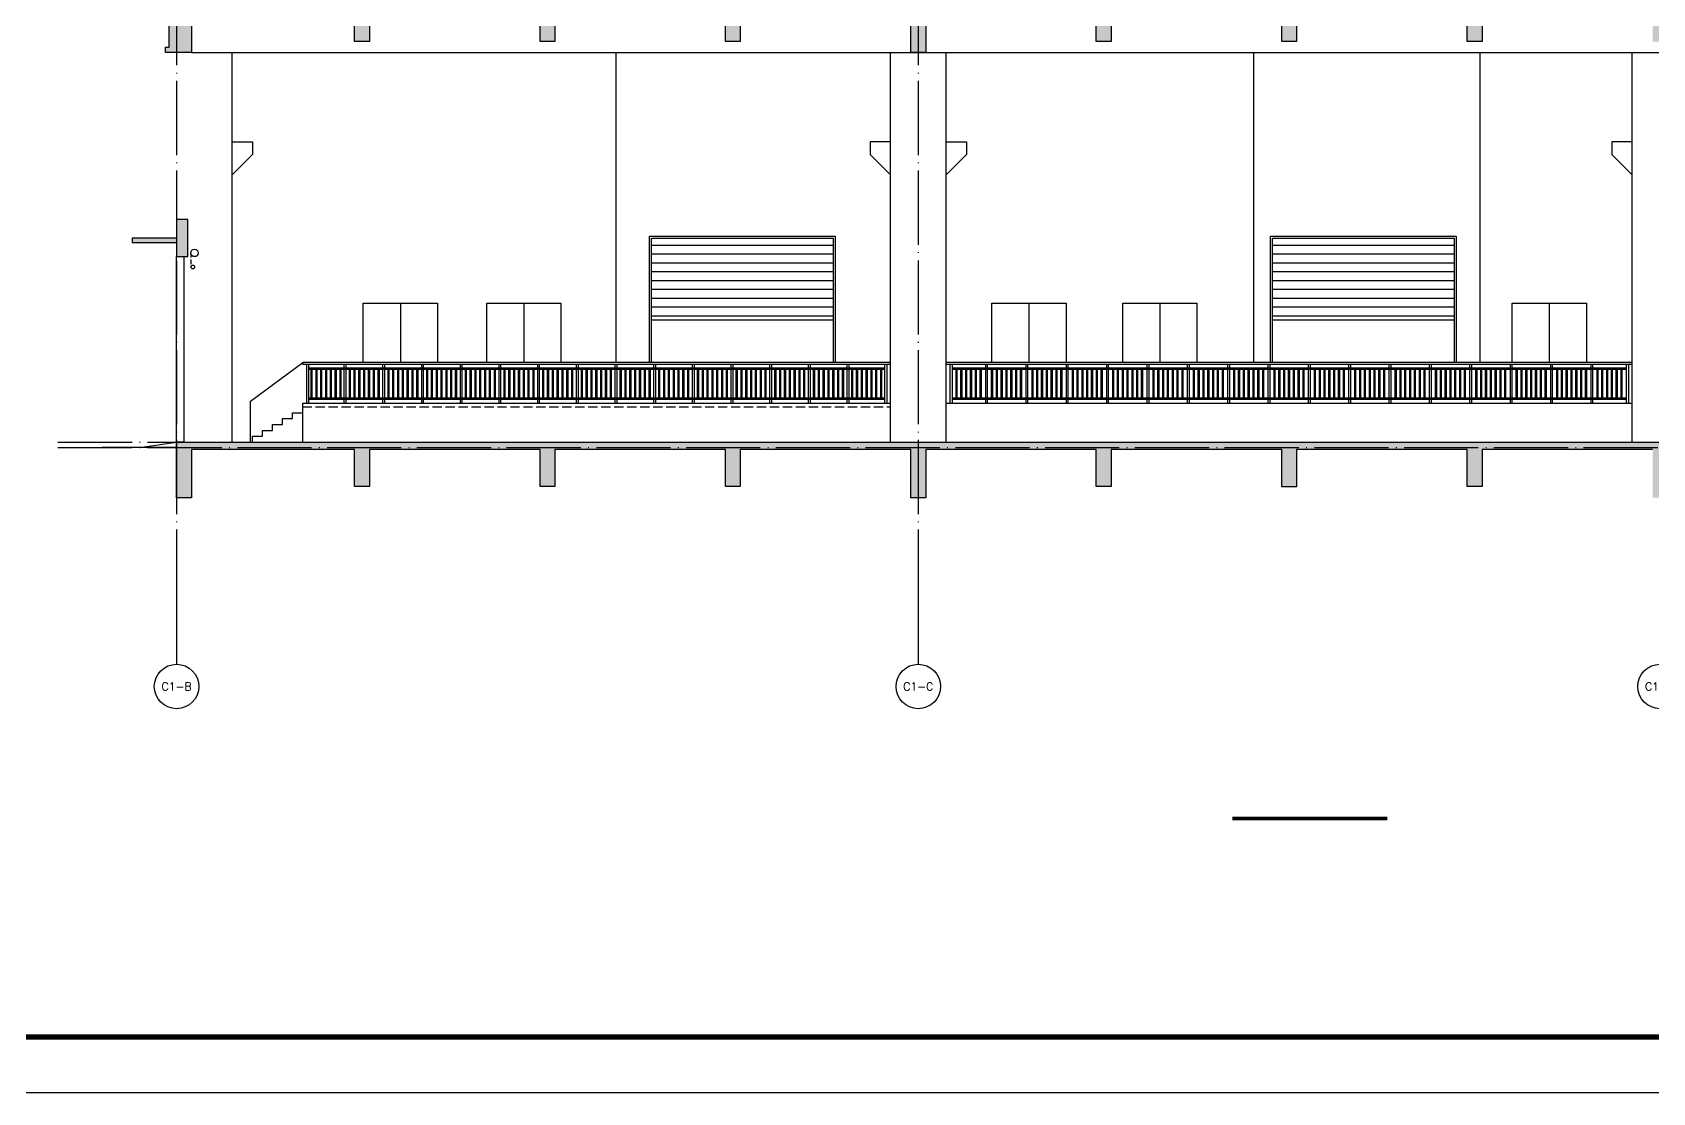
# Model space of a CAD drawing. Extents: x 6843040 to 15500510, y -6507076 to -4940511.
# Drawn here: x 8134016 to 8177703, y -5959321 to -5930734 of the extents above; entities that cross this region are included whole.
import ezdxf
from ezdxf.enums import TextEntityAlignment as Align

# ---------------------------------------------------------------- set-up
doc = ezdxf.new("R2010")
doc.units = 0
doc.header["$LTSCALE"] = 1000
doc.header["$MEASUREMENT"] = 0
for name, pattern in [('DASH', [0.35, 0.25, -0.1]), ('DASH_50', [0.175, 0.125, -0.05]), ('DOTE', [2.42, 2, -0.2, 0.02, -0.2])]:
    doc.linetypes.add(name, pattern=pattern)
for name, color, linetype in [('AXIS', 3, 'Continuous'), ('AXIS_TEXT', 7, 'Continuous'), ('COLUMN', 10, 'Continuous'), ('DIM_SYMB', 3, 'Continuous'), ('DOTE', 8, 'DOTE'), ('E_LINE_4', 5, 'Continuous'), ('PUB_HACTH', 8, 'Continuous'), ('PUB_TITLE', 4, 'Continuous'), ('RAIL', 163, 'Continuous'), ('WINDOW', 4, 'Continuous'), ('剪力墙线', 211, 'Continuous')]:
    doc.layers.add(name, color=color, linetype=linetype)
doc.styles.add('_TCH_AXIS', font='COMPLEX', dxfattribs={"bigfont": 'GBCBIG'})
doc.styles.add('COMPLEX', font='COMPLEX')

# ---------------------------------------------------------------- blocks, each defined once
blk = doc.blocks.new('_AXISO')
blk.add_circle((0, 0), 0.5)
at = {"layer": 'AXIS_TEXT', "style": 'COMPLEX', "width": 1.041667}
blk.add_attdef('A', text='', height=0.56, dxfattribs=at).set_placement((-0.25, -0.28), (0.25, -0.28), align=Align.FIT)

msp = doc.modelspace()

# ---------------------------------------------------------------- hatches: boundary and pattern name
at = {"layer": 'PUB_HACTH'}
h = msp.add_hatch(color=256, dxfattribs=at)
h.dxf.hatch_style = 1
h.paths.add_polyline_path([(8178103.6, -5929910.4), (8178103.6, -5930980.4), (8177703.6, -5930980.4), (8177703.6, -5929910.4), (8173103.6, -5929910.4), (8173103.6, -5930980.4), (8172703.6, -5930980.4), (8172703.6, -5929910.4), (8168103.6, -5929910.4), (8168103.6, -5930980.4), (8167703.6, -5930980.4), (8167703.6, -5929910.4), (8163103.6, -5929910.4), (8163103.6, -5930980.4), (8162703.6, -5930980.4), (8162703.6, -5929910.4), (8158103.6, -5929910.4), (8158103.6, -5931280.4), (8157703.6, -5931280.4), (8157703.6, -5929910.4), (8153103.6, -5929910.4), (8153103.6, -5930980.4), (8152703.6, -5930980.4), (8152703.6, -5929910.4), (8148103.6, -5929910.4), (8148103.6, -5930980.4), (8147703.6, -5930980.4), (8147703.6, -5929910.4), (8143103.6, -5929910.4), (8143103.6, -5930980.4), (8142703.6, -5930980.4), (8142703.6, -5929910.4), (8138303.6, -5929910.4), (8138303.6, -5931280.4), (8137603.6, -5931280.4), (8137603.6, -5931130.4), (8137703.6, -5931130.4), (8137703.6, -5929780.4), (8137603.6, -5929780.4), (8137603.6, -5929630.4), (8137903.6, -5929630.4), (8137903.6, -5929780.4), (8197903.6, -5929780.4), (8197903.6, -5929630.4), (8198203.6, -5929630.4), (8198203.6, -5929780.4), (8198103.6, -5929780.4), (8198103.6, -5931130.4), (8198203.6, -5931130.4), (8198203.6, -5931280.4), (8197503.6, -5931280.4), (8197503.6, -5929910.4), (8193103.6, -5929910.4), (8193103.6, -5930980.4), (8192703.6, -5930980.4), (8192703.6, -5929910.4), (8186103.6, -5929910.4), (8186103.6, -5930980.4), (8185803.6, -5930980.4), (8185803.6, -5929910.4), (8182953.6, -5929910.4), (8182953.6, -5930980.4), (8182553.6, -5930980.4), (8182553.6, -5929910.4)])
h.paths.add_polyline_path([(8178103.6, -5923910.4), (8178103.6, -5924980.4), (8177703.6, -5924980.4), (8177703.6, -5923910.4), (8173103.6, -5923910.4), (8173103.6, -5924980.4), (8172703.6, -5924980.4), (8172703.6, -5923910.4), (8168103.6, -5923910.4), (8168103.6, -5924980.4), (8167703.6, -5924980.4), (8167703.6, -5923910.4), (8163103.6, -5923910.4), (8163103.6, -5924980.4), (8162703.6, -5924980.4), (8162703.6, -5923910.4), (8158103.6, -5923910.4), (8158103.6, -5925280.4), (8157703.6, -5925280.4), (8157703.6, -5923910.4), (8153103.6, -5923910.4), (8153103.6, -5924980.4), (8152703.6, -5924980.4), (8152703.6, -5923910.4), (8148103.6, -5923910.4), (8148103.6, -5924980.4), (8147703.6, -5924980.4), (8147703.6, -5923910.4), (8143103.6, -5923910.4), (8143103.6, -5924980.4), (8142703.6, -5924980.4), (8142703.6, -5923910.4), (8138303.6, -5923910.4), (8138303.6, -5925280.4), (8137603.6, -5925280.4), (8137603.6, -5925130.4), (8137703.6, -5925130.4), (8137703.6, -5923780.4), (8137603.6, -5923780.4), (8137603.6, -5923630.4), (8137903.6, -5923630.4), (8137903.6, -5923780.4), (8197903.6, -5923780.4), (8197903.6, -5923630.4), (8198203.6, -5923630.4), (8198203.6, -5923780.4), (8198103.6, -5923780.4), (8198103.6, -5925130.4), (8198203.6, -5925130.4), (8198203.6, -5925280.4), (8197503.6, -5925280.4), (8197503.6, -5923910.4), (8193103.6, -5923910.4), (8193103.6, -5924980.4), (8192703.6, -5924980.4), (8192703.6, -5923910.4), (8186103.6, -5923910.4), (8186103.6, -5924980.4), (8185803.6, -5924980.4), (8185803.6, -5923910.4), (8182953.6, -5923910.4), (8182953.6, -5924980.4), (8182553.6, -5924980.4), (8182553.6, -5923910.4)])
h.paths.add_polyline_path([(8178103.6, -5917910.4), (8178103.6, -5918980.4), (8177703.6, -5918980.4), (8177703.6, -5917910.4), (8173103.6, -5917910.4), (8173103.6, -5918980.4), (8172703.6, -5918980.4), (8172703.6, -5917910.4), (8168103.6, -5917910.4), (8168103.6, -5918980.4), (8167703.6, -5918980.4), (8167703.6, -5917910.4), (8163103.6, -5917910.4), (8163103.6, -5918980.4), (8162703.6, -5918980.4), (8162703.6, -5917910.4), (8158103.6, -5917910.4), (8158103.6, -5919280.4), (8157703.6, -5919280.4), (8157703.6, -5917910.4), (8153103.6, -5917910.4), (8153103.6, -5918980.4), (8152703.6, -5918980.4), (8152703.6, -5917910.4), (8148103.6, -5917910.4), (8148103.6, -5918980.4), (8147703.6, -5918980.4), (8147703.6, -5917910.4), (8143103.6, -5917910.4), (8143103.6, -5918980.4), (8142703.6, -5918980.4), (8142703.6, -5917910.4), (8138303.6, -5917910.4), (8138303.6, -5919280.4), (8137603.6, -5919280.4), (8137603.6, -5919130.4), (8137703.6, -5919130.4), (8137703.6, -5917780.4), (8137603.6, -5917780.4), (8137603.6, -5917630.4), (8137903.6, -5917630.4), (8137903.6, -5917780.4), (8197903.6, -5917780.4), (8197903.6, -5917630.4), (8198203.6, -5917630.4), (8198203.6, -5917780.4), (8198103.6, -5917780.4), (8198103.6, -5919130.4), (8198203.6, -5919130.4), (8198203.6, -5919280.4), (8197503.6, -5919280.4), (8197503.6, -5917910.4), (8193103.6, -5917910.4), (8193103.6, -5918980.4), (8192703.6, -5918980.4), (8192703.6, -5917910.4), (8186103.6, -5917910.4), (8186103.6, -5918980.4), (8185803.6, -5918980.4), (8185803.6, -5917910.4), (8182953.6, -5917910.4), (8182953.6, -5918980.4), (8182553.6, -5918980.4), (8182553.6, -5917910.4)])
h.paths.add_polyline_path([(8178103.6, -5911910.4), (8178103.6, -5912980.4), (8177703.6, -5912980.4), (8177703.6, -5911910.4), (8173103.6, -5911910.4), (8173103.6, -5912980.4), (8172703.6, -5912980.4), (8172703.6, -5911910.4), (8168103.6, -5911910.4), (8168103.6, -5912980.4), (8167703.6, -5912980.4), (8167703.6, -5911910.4), (8163103.6, -5911910.4), (8163103.6, -5912980.4), (8162703.6, -5912980.4), (8162703.6, -5911910.4), (8158103.6, -5911910.4), (8158103.6, -5913280.4), (8157703.6, -5913280.4), (8157703.6, -5911910.4), (8153103.6, -5911910.4), (8153103.6, -5912980.4), (8152703.6, -5912980.4), (8152703.6, -5911910.4), (8148103.6, -5911910.4), (8148103.6, -5912980.4), (8147703.6, -5912980.4), (8147703.6, -5911910.4), (8143103.6, -5911910.4), (8143103.6, -5912980.4), (8142703.6, -5912980.4), (8142703.6, -5911910.4), (8138303.6, -5911910.4), (8138303.6, -5913280.4), (8137603.6, -5913280.4), (8137603.6, -5913130.4), (8137703.6, -5913130.4), (8137703.6, -5911780.4), (8137603.6, -5911780.4), (8137603.6, -5911630.4), (8137903.6, -5911630.4), (8137903.6, -5911780.4), (8197903.6, -5911780.4), (8197903.6, -5911630.4), (8198203.6, -5911630.4), (8198203.6, -5911780.4), (8198103.6, -5911780.4), (8198103.6, -5913130.4), (8198203.6, -5913130.4), (8198203.6, -5913280.4), (8197503.6, -5913280.4), (8197503.6, -5911910.4), (8193103.6, -5911910.4), (8193103.6, -5912980.4), (8192703.6, -5912980.4), (8192703.6, -5911910.4), (8186103.6, -5911910.4), (8186103.6, -5912980.4), (8185803.6, -5912980.4), (8185803.6, -5911910.4), (8182953.6, -5911910.4), (8182953.6, -5912980.4), (8182553.6, -5912980.4), (8182553.6, -5911910.4)])
h.paths.add_polyline_path([(8178103.6, -5905910.4), (8178103.6, -5906980.4), (8177703.6, -5906980.4), (8177703.6, -5905910.4), (8173103.6, -5905910.4), (8173103.6, -5906980.4), (8172703.6, -5906980.4), (8172703.6, -5905910.4), (8168103.6, -5905910.4), (8168103.6, -5906980.4), (8167703.6, -5906980.4), (8167703.6, -5905910.4), (8163103.6, -5905910.4), (8163103.6, -5906980.4), (8162703.6, -5906980.4), (8162703.6, -5905910.4), (8158103.6, -5905910.4), (8158103.6, -5907280.4), (8157703.6, -5907280.4), (8157703.6, -5905910.4), (8153103.6, -5905910.4), (8153103.6, -5906980.4), (8152703.6, -5906980.4), (8152703.6, -5905910.4), (8148103.6, -5905910.4), (8148103.6, -5906980.4), (8147703.6, -5906980.4), (8147703.6, -5905910.4), (8143103.6, -5905910.4), (8143103.6, -5906980.4), (8142703.6, -5906980.4), (8142703.6, -5905910.4), (8138303.6, -5905910.4), (8138303.6, -5907280.4), (8137603.6, -5907280.4), (8137603.6, -5907130.4), (8137703.6, -5907130.4), (8137703.6, -5905780.4), (8137603.6, -5905780.4), (8137603.6, -5905630.4), (8137903.6, -5905630.4), (8137903.6, -5905780.4), (8197903.6, -5905780.4), (8197903.6, -5905580.4), (8198203.6, -5905580.4), (8198203.6, -5905780.4), (8198103.6, -5905780.4), (8198103.6, -5907130.4), (8198203.6, -5907130.4), (8198203.6, -5907280.4), (8197503.6, -5907280.4), (8197503.6, -5905910.4), (8193103.6, -5905910.4), (8193103.6, -5906980.4), (8192703.6, -5906980.4), (8192703.6, -5905910.4), (8186103.6, -5905910.4), (8186103.6, -5906980.4), (8185803.6, -5906980.4), (8185803.6, -5905910.4), (8182953.6, -5905910.4), (8182953.6, -5906980.4), (8182553.6, -5906980.4), (8182553.6, -5905910.4)])
h = msp.add_hatch(color=256, dxfattribs=at)
h.dxf.hatch_style = 1
h.paths.add_polyline_path([(8137903.6, -5936400.4), (8137903.6, -5936780.4), (8138203.6, -5936780.4), (8138203.6, -5935780.4), (8137903.6, -5935780.4), (8137903.6, -5936280.4), (8136703.6, -5936280.4), (8136703.6, -5936400.4)])
h = msp.add_hatch(dxfattribs=at)
h.set_pattern_fill('ANSI31', color=256, scale=150, angle=135)
h.set_pattern_definition([(180, (3773207.2, -811304.84), (-1e-14, -238.125), [])])
h.paths.add_polyline_path([(8155607.6, -5938480.4), (8155607.6, -5936280.4), (8150707.6, -5936280.4), (8150707.6, -5938480.4)])
h = msp.add_hatch(dxfattribs=at)
h.set_pattern_fill('ANSI31', color=256, scale=150, angle=135)
h.set_pattern_definition([(180, (3789953.38, -811304.84), (-1e-14, -238.125), [])])
edge = h.paths.add_edge_path()
edge.add_line((8172353.7, -5936280.4), (8172353.7, -5938480.4))
edge.add_line((8172353.7, -5936280.4), (8167453.7, -5936280.4))
edge.add_line((8167453.7, -5936280.4), (8167453.7, -5938480.4))
edge.add_line((8167453.7, -5938480.4), (8172353.7, -5938480.4))
h = msp.add_hatch(color=256, dxfattribs=at)
h.dxf.hatch_style = 1
h.paths.add_polyline_path([(8137903.6, -5943280.4), (8137903.6, -5941780.4), (8197903.6, -5941780.4), (8197903.6, -5943280.4), (8197503.6, -5943280.4), (8197503.6, -5941980.4), (8193103.6, -5941980.4), (8193103.6, -5942980.4), (8192703.6, -5942980.4), (8192703.6, -5941980.4), (8188103.6, -5941980.4), (8188103.6, -5942980.4), (8187703.6, -5942980.4), (8187703.6, -5941980.4), (8183103.6, -5941980.4), (8183103.6, -5942980.4), (8182703.6, -5942980.4), (8182703.6, -5941980.4), (8178103.6, -5941980.4), (8178103.6, -5943280.4), (8177703.6, -5943280.4), (8177703.6, -5941980.4), (8173103.6, -5941980.4), (8173103.6, -5942980.4), (8172703.6, -5942980.4), (8172703.6, -5941980.4), (8168103.6, -5941980.4), (8168103.6, -5942985.8), (8167703.6, -5942985.8), (8167703.6, -5941980.4), (8163103.6, -5941980.4), (8163103.6, -5942980.4), (8162703.6, -5942980.4), (8162703.6, -5941980.4), (8158103.6, -5941980.4), (8158103.6, -5943280.4), (8157703.6, -5943280.4), (8157703.6, -5941980.4), (8153103.6, -5941980.4), (8153103.6, -5942980.4), (8152703.6, -5942980.4), (8152703.6, -5941980.4), (8148103.6, -5941980.4), (8148103.6, -5942980.4), (8147703.6, -5942980.4), (8147703.6, -5941980.4), (8143103.6, -5941980.4), (8143103.6, -5942980.4), (8142703.6, -5942980.4), (8142703.6, -5941980.4), (8138303.6, -5941980.4), (8138303.6, -5943280.4)])

# ---------------------------------------------------------------- linework, layer by layer
at = {"layer": 'AXIS'}
for p, q in [((8137903.6, -5944171), (8137903.6, -5947770.4)), ((8157903.6, -5944171), (8157903.6, -5947770.4))]:
    msp.add_line(p, q, dxfattribs=at)
at = {"layer": 'COLUMN'}
for points in [[(8138303.6, -5929910.4), (8138303.6, -5931280.4), (8137603.6, -5931280.4), (8137603.6, -5931130.4), (8137703.6, -5931130.4), (8137703.6, -5929780.4)], [(8143103.6, -5929910.4), (8143103.6, -5930980.4), (8142703.6, -5930980.4), (8142703.6, -5929910.4)], [(8148103.6, -5929910.4), (8148103.6, -5930980.4), (8147703.6, -5930980.4), (8147703.6, -5929910.4)], [(8153103.6, -5929910.4), (8153103.6, -5930980.4), (8152703.6, -5930980.4), (8152703.6, -5929910.4)], [(8158103.6, -5929910.4), (8158103.6, -5931280.4), (8157703.6, -5931280.4), (8157703.6, -5929910.4)], [(8163103.6, -5929910.4), (8163103.6, -5930980.4), (8162703.6, -5930980.4), (8162703.6, -5929910.4)], [(8168103.6, -5929910.4), (8168103.6, -5930980.4), (8167703.6, -5930980.4), (8167703.6, -5929910.4)], [(8173103.6, -5929910.4), (8173103.6, -5930980.4), (8172703.6, -5930980.4), (8172703.6, -5929910.4)], [(8137903.6, -5936400.4), (8137903.6, -5936780.4), (8138203.6, -5936780.4), (8138203.6, -5935780.4), (8137903.6, -5935780.4), (8137903.6, -5936280.4), (8136703.6, -5936280.4), (8136703.6, -5936400.4), (8137903.6, -5936400.4)], [(8177703.6, -5941980.4), (8173103.6, -5941980.4), (8173103.6, -5942980.4), (8172703.6, -5942980.4), (8172703.6, -5941980.4), (8168103.6, -5941980.4), (8168103.6, -5942985.8), (8167703.6, -5942985.8), (8167703.6, -5941980.4), (8163103.6, -5941980.4), (8163103.6, -5942980.4), (8162703.6, -5942980.4), (8162703.6, -5941980.4), (8158103.6, -5941980.4), (8158103.6, -5943280.4), (8157703.6, -5943280.4), (8157703.6, -5941980.4), (8153103.6, -5941980.4), (8153103.6, -5942980.4), (8152703.6, -5942980.4), (8152703.6, -5941980.4), (8148103.6, -5941980.4), (8148103.6, -5942980.4), (8147703.6, -5942980.4), (8147703.6, -5941980.4), (8143103.6, -5941980.4), (8143103.6, -5942980.4), (8142703.6, -5942980.4), (8142703.6, -5941980.4), (8138303.6, -5941980.4), (8138303.6, -5943280.4), (8137903.6, -5943280.4), (8137903.6, -5941780.4), (8197903.6, -5941780.4)], [(8137903.6, -5941930.4), (8135900, -5941930.4)]]:
    msp.add_lwpolyline(points, dxfattribs=at)
at = {"layer": 'DIM_SYMB', "const_width": 105}
msp.add_lwpolyline([(8166372.5, -5951931.3), (8170548.6, -5951931.3)], dxfattribs=at)
at = {"layer": 'DOTE'}
for p, q in [((8137903.6, -5888480.4), (8137903.6, -5946611.8)), ((8157903.6, -5888480.4), (8157903.6, -5945171)), ((8134703.6, -5941780.4), (8205124.8, -5941780.4)), ((8134703.6, -5941930.4), (8205124.8, -5941930.4))]:
    msp.add_line(p, q, dxfattribs=at)
at = {"layer": 'E_LINE_4'}
for points in [[(8138303.6, -5931280.4), (8197503.6, -5931280.4)], [(8139403.6, -5941780.4), (8139403.6, -5931280.4)], [(8149753.6, -5939630.4), (8149753.6, -5931280.4)], [(8157153.2, -5941780.4), (8157153.2, -5931280.4)], [(8158653.2, -5941780.4), (8158653.2, -5931280.4)], [(8166953.2, -5939630.4), (8166953.2, -5931280.4)], [(8173053.6, -5939630.4), (8173053.6, -5931280.4)], [(8177153.2, -5941780.4), (8177153.2, -5931280.4)], [(8139403.6, -5933680.4), (8139953.6, -5933680.4), (8139953.6, -5934030.4), (8139403.6, -5934577.6)], [(8157154, -5933680.4), (8156604, -5933680.4), (8156604, -5934030.4), (8157154, -5934577.6)], [(8158653.2, -5933680.4), (8159203.2, -5933680.4), (8159203.2, -5934030.4), (8158653.2, -5934577.6)], [(8177154, -5933680.4), (8176604, -5933680.4), (8176604, -5934030.4), (8177154, -5934577.6)], [(8141303.6, -5941780.4), (8141303.6, -5940730.4), (8157153.2, -5940730.4)], [(8158653.2, -5940730.4), (8177153.2, -5940730.4)]]:
    msp.add_lwpolyline(points, dxfattribs=at)
at = {"layer": 'PUB_HACTH'}
for points in [[(8139953.6, -5941780.4), (8139953.6, -5941622.1), (8140223.6, -5941622.1), (8140223.6, -5941463.8), (8140493.6, -5941463.8), (8140493.6, -5941305.4), (8140763.6, -5941305.4), (8140763.6, -5941147.1), (8141033.6, -5941147.1), (8141033.6, -5940988.8), (8141303.6, -5940988.8), (8141303.6, -5940830.4)], [(8137903.6, -5941930.4), (8136903.6, -5941930.4), (8137903.6, -5941780.4)]]:
    msp.add_lwpolyline(points, dxfattribs=at)
at = {"layer": 'PUB_HACTH', "linetype": 'DASH'}
msp.add_lwpolyline([(8141303.6, -5940830.4), (8157153.2, -5940830.4)], dxfattribs=at)
at = {"layer": 'PUB_TITLE'}
msp.add_lwpolyline([(8108942.5, -5959320.5), (8235092.5, -5959320.5), (8235092.5, -5870220.5), (8108942.5, -5870220.5)], close=True, dxfattribs=at)
at = {"layer": 'PUB_TITLE', "const_width": 150}
msp.add_lwpolyline([(8112692.5, -5957820.5), (8233592.5, -5957820.5), (8233592.5, -5871720.5), (8112692.5, -5871720.5)], close=True, dxfattribs=at)
at = {"layer": 'RAIL'}
for p, q in [((8157153.2, -5939630.4), (8141303.6, -5939630.4)), ((8157153.2, -5939690.4), (8141303.6, -5939690.4)), ((8177153.2, -5939630.4), (8158653.2, -5939630.4)), ((8177153.2, -5939690.4), (8158653.2, -5939690.4)), ((8156993.2, -5939790.4), (8141463.6, -5939790.4)), ((8156993.2, -5939820.4), (8141463.6, -5939820.4)), ((8176993.2, -5939790.4), (8158813.2, -5939790.4)), ((8176993.2, -5939820.4), (8158813.2, -5939820.4)), ((8156993.2, -5940600.4), (8141463.6, -5940600.4)), ((8176993.2, -5940600.4), (8158813.2, -5940600.4)), ((8156993.2, -5940630.4), (8141463.6, -5940630.4)), ((8176993.2, -5940630.4), (8158813.2, -5940630.4))]:
    msp.add_line(p, q, dxfattribs=at)
for points in [[(8139893.6, -5940680.4), (8141303.6, -5939630.4)], [(8141303.6, -5939630.4), (8141303.6, -5939690.4)], [(8141403.6, -5939690.4), (8141403.6, -5940730.4)], [(8141463.6, -5939690.4), (8141463.6, -5940730.4)], [(8156993.2, -5939690.4), (8156993.2, -5940730.4)], [(8157053.2, -5939690.4), (8157053.2, -5940730.4)], [(8158753.2, -5939690.4), (8158753.2, -5940730.4)], [(8158813.2, -5939690.4), (8158813.2, -5940730.4)], [(8176993.2, -5939690.4), (8176993.2, -5940730.4)], [(8177053.2, -5939690.4), (8177053.2, -5940730.4)], [(8141533.6, -5940600.4), (8141533.6, -5939820.4)], [(8141563.6, -5940600.4), (8141563.6, -5939820.4)], [(8141663.6, -5940600.4), (8141663.6, -5939820.4)], [(8141693.6, -5940600.4), (8141693.6, -5939820.4)], [(8141793.6, -5940600.4), (8141793.6, -5939820.4)], [(8141823.6, -5940600.4), (8141823.6, -5939820.4)], [(8141923.6, -5940600.4), (8141923.6, -5939820.4)], [(8141953.6, -5940600.4), (8141953.6, -5939820.4)], [(8142053.6, -5940600.4), (8142053.6, -5939820.4)], [(8142083.6, -5940600.4), (8142083.6, -5939820.4)], [(8142183.6, -5940600.4), (8142183.6, -5939820.4)], [(8142213.6, -5940600.4), (8142213.6, -5939820.4)], [(8142313.6, -5940600.4), (8142313.6, -5939820.4)], [(8142343.6, -5940600.4), (8142343.6, -5939820.4)], [(8142561.9, -5940600.4), (8142561.9, -5939820.4)], [(8142591.9, -5940600.4), (8142591.9, -5939820.4)], [(8142691.9, -5940600.4), (8142691.9, -5939820.4)], [(8142721.9, -5940600.4), (8142721.9, -5939820.4)], [(8142821.9, -5940600.4), (8142821.9, -5939820.4)], [(8142851.9, -5940600.4), (8142851.9, -5939820.4)], [(8142951.9, -5940600.4), (8142951.9, -5939820.4)], [(8142981.9, -5940600.4), (8142981.9, -5939820.4)], [(8143081.9, -5940600.4), (8143081.9, -5939820.4)], [(8143111.9, -5940600.4), (8143111.9, -5939820.4)], [(8143211.9, -5940600.4), (8143211.9, -5939820.4)], [(8143241.9, -5940600.4), (8143241.9, -5939820.4)], [(8143341.9, -5940600.4), (8143341.9, -5939820.4)], [(8143371.9, -5940600.4), (8143371.9, -5939820.4)], [(8143605.2, -5940600.4), (8143605.2, -5939820.4)], [(8143635.2, -5940600.4), (8143635.2, -5939820.4)], [(8143735.2, -5940600.4), (8143735.2, -5939820.4)], [(8143765.2, -5940600.4), (8143765.2, -5939820.4)], [(8143865.2, -5940600.4), (8143865.2, -5939820.4)], [(8143895.2, -5940600.4), (8143895.2, -5939820.4)], [(8143995.2, -5940600.4), (8143995.2, -5939820.4)], [(8144025.2, -5940600.4), (8144025.2, -5939820.4)], [(8144125.2, -5940600.4), (8144125.2, -5939820.4)], [(8144155.2, -5940600.4), (8144155.2, -5939820.4)], [(8144255.2, -5940600.4), (8144255.2, -5939820.4)], [(8144285.2, -5940600.4), (8144285.2, -5939820.4)], [(8144385.2, -5940600.4), (8144385.2, -5939820.4)], [(8144415.2, -5940600.4), (8144415.2, -5939820.4)], [(8144648.5, -5940600.4), (8144648.5, -5939820.4)], [(8144678.5, -5940600.4), (8144678.5, -5939820.4)], [(8144778.5, -5940600.4), (8144778.5, -5939820.4)], [(8144808.5, -5940600.4), (8144808.5, -5939820.4)], [(8144908.5, -5940600.4), (8144908.5, -5939820.4)], [(8144938.5, -5940600.4), (8144938.5, -5939820.4)], [(8145038.5, -5940600.4), (8145038.5, -5939820.4)], [(8145068.5, -5940600.4), (8145068.5, -5939820.4)], [(8145168.5, -5940600.4), (8145168.5, -5939820.4)], [(8145198.5, -5940600.4), (8145198.5, -5939820.4)], [(8145298.5, -5940600.4), (8145298.5, -5939820.4)], [(8145328.5, -5940600.4), (8145328.5, -5939820.4)], [(8145428.5, -5940600.4), (8145428.5, -5939820.4)], [(8145458.5, -5940600.4), (8145458.5, -5939820.4)], [(8145691.8, -5940600.4), (8145691.8, -5939820.4)], [(8145721.8, -5940600.4), (8145721.8, -5939820.4)], [(8145821.8, -5940600.4), (8145821.8, -5939820.4)], [(8145851.8, -5940600.4), (8145851.8, -5939820.4)], [(8145951.8, -5940600.4), (8145951.8, -5939820.4)], [(8145981.8, -5940600.4), (8145981.8, -5939820.4)], [(8146081.8, -5940600.4), (8146081.8, -5939820.4)], [(8146111.8, -5940600.4), (8146111.8, -5939820.4)], [(8146211.8, -5940600.4), (8146211.8, -5939820.4)], [(8146241.8, -5940600.4), (8146241.8, -5939820.4)], [(8146341.8, -5940600.4), (8146341.8, -5939820.4)], [(8146371.8, -5940600.4), (8146371.8, -5939820.4)], [(8146471.8, -5940600.4), (8146471.8, -5939820.4)], [(8146501.8, -5940600.4), (8146501.8, -5939820.4)], [(8146735.1, -5940600.4), (8146735.1, -5939820.4)], [(8146765.1, -5940600.4), (8146765.1, -5939820.4)], [(8146865.1, -5940600.4), (8146865.1, -5939820.4)], [(8146895.1, -5940600.4), (8146895.1, -5939820.4)], [(8146995.1, -5940600.4), (8146995.1, -5939820.4)], [(8147025.1, -5940600.4), (8147025.1, -5939820.4)], [(8147125.1, -5940600.4), (8147125.1, -5939820.4)], [(8147155.1, -5940600.4), (8147155.1, -5939820.4)], [(8147255.1, -5940600.4), (8147255.1, -5939820.4)], [(8147285.1, -5940600.4), (8147285.1, -5939820.4)], [(8147385.1, -5940600.4), (8147385.1, -5939820.4)], [(8147415.1, -5940600.4), (8147415.1, -5939820.4)], [(8147515.1, -5940600.4), (8147515.1, -5939820.4)], [(8147545.1, -5940600.4), (8147545.1, -5939820.4)], [(8147778.4, -5940600.4), (8147778.4, -5939820.4)], [(8147808.4, -5940600.4), (8147808.4, -5939820.4)], [(8147908.4, -5940600.4), (8147908.4, -5939820.4)], [(8147938.4, -5940600.4), (8147938.4, -5939820.4)], [(8148038.4, -5940600.4), (8148038.4, -5939820.4)], [(8148068.4, -5940600.4), (8148068.4, -5939820.4)], [(8148168.4, -5940600.4), (8148168.4, -5939820.4)], [(8148198.4, -5940600.4), (8148198.4, -5939820.4)], [(8148298.4, -5940600.4), (8148298.4, -5939820.4)], [(8148328.4, -5940600.4), (8148328.4, -5939820.4)], [(8148428.4, -5940600.4), (8148428.4, -5939820.4)], [(8148458.4, -5940600.4), (8148458.4, -5939820.4)], [(8148558.4, -5940600.4), (8148558.4, -5939820.4)], [(8148588.4, -5940600.4), (8148588.4, -5939820.4)], [(8148821.7, -5940600.4), (8148821.7, -5939820.4)], [(8148851.7, -5940600.4), (8148851.7, -5939820.4)], [(8148951.7, -5940600.4), (8148951.7, -5939820.4)], [(8148981.7, -5940600.4), (8148981.7, -5939820.4)], [(8149081.7, -5940600.4), (8149081.7, -5939820.4)], [(8149111.7, -5940600.4), (8149111.7, -5939820.4)], [(8149211.7, -5940600.4), (8149211.7, -5939820.4)], [(8149241.7, -5940600.4), (8149241.7, -5939820.4)], [(8149341.7, -5940600.4), (8149341.7, -5939820.4)], [(8149371.7, -5940600.4), (8149371.7, -5939820.4)], [(8149471.7, -5940600.4), (8149471.7, -5939820.4)], [(8149501.7, -5940600.4), (8149501.7, -5939820.4)], [(8149601.7, -5940600.4), (8149601.7, -5939820.4)], [(8149631.7, -5940600.4), (8149631.7, -5939820.4)], [(8149868.6, -5940600.4), (8149868.6, -5939820.4)], [(8149898.6, -5940600.4), (8149898.6, -5939820.4)], [(8149998.6, -5940600.4), (8149998.6, -5939820.4)], [(8150028.6, -5940600.4), (8150028.6, -5939820.4)], [(8150128.6, -5940600.4), (8150128.6, -5939820.4)], [(8150158.6, -5940600.4), (8150158.6, -5939820.4)], [(8150258.6, -5940600.4), (8150258.6, -5939820.4)], [(8150288.6, -5940600.4), (8150288.6, -5939820.4)], [(8150388.6, -5940600.4), (8150388.6, -5939820.4)], [(8150418.6, -5940600.4), (8150418.6, -5939820.4)], [(8150518.6, -5940600.4), (8150518.6, -5939820.4)], [(8150548.6, -5940600.4), (8150548.6, -5939820.4)], [(8150648.6, -5940600.4), (8150648.6, -5939820.4)], [(8150678.6, -5940600.4), (8150678.6, -5939820.4)], [(8150908.3, -5940600.4), (8150908.3, -5939820.4)], [(8150938.3, -5940600.4), (8150938.3, -5939820.4)], [(8151038.3, -5940600.4), (8151038.3, -5939820.4)], [(8151068.3, -5940600.4), (8151068.3, -5939820.4)], [(8151168.3, -5940600.4), (8151168.3, -5939820.4)], [(8151198.3, -5940600.4), (8151198.3, -5939820.4)], [(8151298.3, -5940600.4), (8151298.3, -5939820.4)], [(8151328.3, -5940600.4), (8151328.3, -5939820.4)], [(8151428.3, -5940600.4), (8151428.3, -5939820.4)], [(8151458.3, -5940600.4), (8151458.3, -5939820.4)], [(8151558.3, -5940600.4), (8151558.3, -5939820.4)], [(8151588.3, -5940600.4), (8151588.3, -5939820.4)], [(8151688.3, -5940600.4), (8151688.3, -5939820.4)], [(8151718.3, -5940600.4), (8151718.3, -5939820.4)], [(8151951.6, -5940600.4), (8151951.6, -5939820.4)], [(8151981.6, -5940600.4), (8151981.6, -5939820.4)], [(8152081.6, -5940600.4), (8152081.6, -5939820.4)], [(8152111.6, -5940600.4), (8152111.6, -5939820.4)], [(8152211.6, -5940600.4), (8152211.6, -5939820.4)], [(8152241.6, -5940600.4), (8152241.6, -5939820.4)], [(8152341.6, -5940600.4), (8152341.6, -5939820.4)], [(8152371.6, -5940600.4), (8152371.6, -5939820.4)], [(8152471.6, -5940600.4), (8152471.6, -5939820.4)], [(8152501.6, -5940600.4), (8152501.6, -5939820.4)], [(8152601.6, -5940600.4), (8152601.6, -5939820.4)], [(8152631.6, -5940600.4), (8152631.6, -5939820.4)], [(8152731.6, -5940600.4), (8152731.6, -5939820.4)], [(8152761.6, -5940600.4), (8152761.6, -5939820.4)], [(8152994.9, -5940600.4), (8152994.9, -5939820.4)], [(8153024.9, -5940600.4), (8153024.9, -5939820.4)], [(8153124.9, -5940600.4), (8153124.9, -5939820.4)], [(8153154.9, -5940600.4), (8153154.9, -5939820.4)], [(8153254.9, -5940600.4), (8153254.9, -5939820.4)], [(8153284.9, -5940600.4), (8153284.9, -5939820.4)], [(8153384.9, -5940600.4), (8153384.9, -5939820.4)], [(8153414.9, -5940600.4), (8153414.9, -5939820.4)], [(8153514.9, -5940600.4), (8153514.9, -5939820.4)], [(8153544.9, -5940600.4), (8153544.9, -5939820.4)], [(8153644.9, -5940600.4), (8153644.9, -5939820.4)], [(8153674.9, -5940600.4), (8153674.9, -5939820.4)], [(8153774.9, -5940600.4), (8153774.9, -5939820.4)], [(8153804.9, -5940600.4), (8153804.9, -5939820.4)], [(8154038.2, -5940600.4), (8154038.2, -5939820.4)], [(8154068.2, -5940600.4), (8154068.2, -5939820.4)], [(8154168.2, -5940600.4), (8154168.2, -5939820.4)], [(8154198.2, -5940600.4), (8154198.2, -5939820.4)], [(8154298.2, -5940600.4), (8154298.2, -5939820.4)], [(8154328.2, -5940600.4), (8154328.2, -5939820.4)], [(8154428.2, -5940600.4), (8154428.2, -5939820.4)], [(8154458.2, -5940600.4), (8154458.2, -5939820.4)], [(8154558.2, -5940600.4), (8154558.2, -5939820.4)], [(8154588.2, -5940600.4), (8154588.2, -5939820.4)], [(8154688.2, -5940600.4), (8154688.2, -5939820.4)], [(8154718.2, -5940600.4), (8154718.2, -5939820.4)], [(8154818.2, -5940600.4), (8154818.2, -5939820.4)], [(8154848.2, -5940600.4), (8154848.2, -5939820.4)], [(8155081.5, -5940600.4), (8155081.5, -5939820.4)], [(8155111.5, -5940600.4), (8155111.5, -5939820.4)], [(8155211.5, -5940600.4), (8155211.5, -5939820.4)], [(8155241.5, -5940600.4), (8155241.5, -5939820.4)], [(8155341.5, -5940600.4), (8155341.5, -5939820.4)], [(8155371.5, -5940600.4), (8155371.5, -5939820.4)], [(8155471.5, -5940600.4), (8155471.5, -5939820.4)], [(8155501.5, -5940600.4), (8155501.5, -5939820.4)], [(8155601.5, -5940600.4), (8155601.5, -5939820.4)], [(8155631.5, -5940600.4), (8155631.5, -5939820.4)], [(8155731.5, -5940600.4), (8155731.5, -5939820.4)], [(8155761.5, -5940600.4), (8155761.5, -5939820.4)], [(8155861.5, -5940600.4), (8155861.5, -5939820.4)], [(8155891.5, -5940600.4), (8155891.5, -5939820.4)], [(8156109.9, -5940600.4), (8156109.9, -5939820.4)], [(8156139.9, -5940600.4), (8156139.9, -5939820.4)], [(8156239.9, -5940600.4), (8156239.9, -5939820.4)], [(8156269.9, -5940600.4), (8156269.9, -5939820.4)], [(8156369.9, -5940600.4), (8156369.9, -5939820.4)], [(8156399.9, -5940600.4), (8156399.9, -5939820.4)], [(8156499.9, -5940600.4), (8156499.9, -5939820.4)], [(8156529.9, -5940600.4), (8156529.9, -5939820.4)], [(8156629.9, -5940600.4), (8156629.9, -5939820.4)], [(8156659.9, -5940600.4), (8156659.9, -5939820.4)], [(8156759.9, -5940600.4), (8156759.9, -5939820.4)], [(8156789.9, -5940600.4), (8156789.9, -5939820.4)], [(8156889.9, -5940600.4), (8156889.9, -5939820.4)], [(8156919.9, -5940600.4), (8156919.9, -5939820.4)], [(8158924, -5940600.4), (8158924, -5939820.4)], [(8158954, -5940600.4), (8158954, -5939820.4)], [(8159054, -5940600.4), (8159054, -5939820.4)], [(8159084, -5940600.4), (8159084, -5939820.4)], [(8159184, -5940600.4), (8159184, -5939820.4)], [(8159214, -5940600.4), (8159214, -5939820.4)], [(8159314, -5940600.4), (8159314, -5939820.4)], [(8159344, -5940600.4), (8159344, -5939820.4)], [(8159444, -5940600.4), (8159444, -5939820.4)], [(8159474, -5940600.4), (8159474, -5939820.4)], [(8159574, -5940600.4), (8159574, -5939820.4)], [(8159604, -5940600.4), (8159604, -5939820.4)], [(8159881.4, -5940600.4), (8159881.4, -5939820.4)], [(8159911.4, -5940600.4), (8159911.4, -5939820.4)], [(8160011.4, -5940600.4), (8160011.4, -5939820.4)], [(8160041.4, -5940600.4), (8160041.4, -5939820.4)], [(8160141.4, -5940600.4), (8160141.4, -5939820.4)], [(8160171.4, -5940600.4), (8160171.4, -5939820.4)], [(8160271.4, -5940600.4), (8160271.4, -5939820.4)], [(8160301.4, -5940600.4), (8160301.4, -5939820.4)], [(8160401.4, -5940600.4), (8160401.4, -5939820.4)], [(8160431.4, -5940600.4), (8160431.4, -5939820.4)], [(8160531.4, -5940600.4), (8160531.4, -5939820.4)], [(8160561.4, -5940600.4), (8160561.4, -5939820.4)], [(8160661.4, -5940600.4), (8160661.4, -5939820.4)], [(8160691.4, -5940600.4), (8160691.4, -5939820.4)], [(8160969.6, -5940600.4), (8160969.6, -5939820.4)], [(8160999.6, -5940600.4), (8160999.6, -5939820.4)], [(8161099.6, -5940600.4), (8161099.6, -5939820.4)], [(8161129.6, -5940600.4), (8161129.6, -5939820.4)], [(8161229.6, -5940600.4), (8161229.6, -5939820.4)], [(8161259.6, -5940600.4), (8161259.6, -5939820.4)], [(8161359.6, -5940600.4), (8161359.6, -5939820.4)], [(8161389.6, -5940600.4), (8161389.6, -5939820.4)], [(8161489.6, -5940600.4), (8161489.6, -5939820.4)], [(8161519.6, -5940600.4), (8161519.6, -5939820.4)], [(8161619.6, -5940600.4), (8161619.6, -5939820.4)], [(8161649.6, -5940600.4), (8161649.6, -5939820.4)], [(8161749.6, -5940600.4), (8161749.6, -5939820.4)], [(8161779.6, -5940600.4), (8161779.6, -5939820.4)], [(8162057.9, -5940600.4), (8162057.9, -5939820.4)], [(8162087.9, -5940600.4), (8162087.9, -5939820.4)], [(8162187.9, -5940600.4), (8162187.9, -5939820.4)], [(8162217.9, -5940600.4), (8162217.9, -5939820.4)], [(8162317.9, -5940600.4), (8162317.9, -5939820.4)], [(8162347.9, -5940600.4), (8162347.9, -5939820.4)], [(8162447.9, -5940600.4), (8162447.9, -5939820.4)], [(8162477.9, -5940600.4), (8162477.9, -5939820.4)], [(8162577.9, -5940600.4), (8162577.9, -5939820.4)], [(8162607.9, -5940600.4), (8162607.9, -5939820.4)], [(8162707.9, -5940600.4), (8162707.9, -5939820.4)], [(8162737.9, -5940600.4), (8162737.9, -5939820.4)], [(8162837.9, -5940600.4), (8162837.9, -5939820.4)], [(8162867.9, -5940600.4), (8162867.9, -5939820.4)], [(8163146.1, -5940600.4), (8163146.1, -5939820.4)], [(8163176.1, -5940600.4), (8163176.1, -5939820.4)], [(8163276.1, -5940600.4), (8163276.1, -5939820.4)], [(8163306.1, -5940600.4), (8163306.1, -5939820.4)], [(8163406.1, -5940600.4), (8163406.1, -5939820.4)], [(8163436.1, -5940600.4), (8163436.1, -5939820.4)], [(8163536.1, -5940600.4), (8163536.1, -5939820.4)], [(8163566.1, -5940600.4), (8163566.1, -5939820.4)], [(8163666.1, -5940600.4), (8163666.1, -5939820.4)], [(8163696.1, -5940600.4), (8163696.1, -5939820.4)], [(8163796.1, -5940600.4), (8163796.1, -5939820.4)], [(8163826.1, -5940600.4), (8163826.1, -5939820.4)], [(8163926.1, -5940600.4), (8163926.1, -5939820.4)], [(8163956.1, -5940600.4), (8163956.1, -5939820.4)], [(8164234.3, -5940600.4), (8164234.3, -5939820.4)], [(8164264.3, -5940600.4), (8164264.3, -5939820.4)], [(8164364.3, -5940600.4), (8164364.3, -5939820.4)], [(8164394.3, -5940600.4), (8164394.3, -5939820.4)], [(8164494.3, -5940600.4), (8164494.3, -5939820.4)], [(8164524.3, -5940600.4), (8164524.3, -5939820.4)], [(8164624.3, -5940600.4), (8164624.3, -5939820.4)], [(8164654.3, -5940600.4), (8164654.3, -5939820.4)], [(8164754.3, -5940600.4), (8164754.3, -5939820.4)], [(8164784.3, -5940600.4), (8164784.3, -5939820.4)], [(8164884.3, -5940600.4), (8164884.3, -5939820.4)], [(8164914.3, -5940600.4), (8164914.3, -5939820.4)], [(8165014.3, -5940600.4), (8165014.3, -5939820.4)], [(8165044.3, -5940600.4), (8165044.3, -5939820.4)], [(8165322.6, -5940600.4), (8165322.6, -5939820.4)], [(8165352.6, -5940600.4), (8165352.6, -5939820.4)], [(8165452.6, -5940600.4), (8165452.6, -5939820.4)], [(8165482.6, -5940600.4), (8165482.6, -5939820.4)], [(8165582.6, -5940600.4), (8165582.6, -5939820.4)], [(8165612.6, -5940600.4), (8165612.6, -5939820.4)], [(8165712.6, -5940600.4), (8165712.6, -5939820.4)], [(8165742.6, -5940600.4), (8165742.6, -5939820.4)], [(8165842.6, -5940600.4), (8165842.6, -5939820.4)], [(8165872.6, -5940600.4), (8165872.6, -5939820.4)], [(8165972.6, -5940600.4), (8165972.6, -5939820.4)], [(8166002.6, -5940600.4), (8166002.6, -5939820.4)], [(8166102.6, -5940600.4), (8166102.6, -5939820.4)], [(8166132.6, -5940600.4), (8166132.6, -5939820.4)], [(8166410.8, -5940600.4), (8166410.8, -5939820.4)], [(8166440.8, -5940600.4), (8166440.8, -5939820.4)], [(8166540.8, -5940600.4), (8166540.8, -5939820.4)], [(8166570.8, -5940600.4), (8166570.8, -5939820.4)], [(8166670.8, -5940600.4), (8166670.8, -5939820.4)], [(8166700.8, -5940600.4), (8166700.8, -5939820.4)], [(8166800.8, -5940600.4), (8166800.8, -5939820.4)], [(8166830.8, -5940600.4), (8166830.8, -5939820.4)], [(8166930.8, -5940600.4), (8166930.8, -5939820.4)], [(8166960.8, -5940600.4), (8166960.8, -5939820.4)], [(8167060.8, -5940600.4), (8167060.8, -5939820.4)], [(8167090.8, -5940600.4), (8167090.8, -5939820.4)], [(8167190.8, -5940600.4), (8167190.8, -5939820.4)], [(8167220.8, -5940600.4), (8167220.8, -5939820.4)], [(8167499, -5940600.4), (8167499, -5939820.4)], [(8167529, -5940600.4), (8167529, -5939820.4)], [(8167629, -5940600.4), (8167629, -5939820.4)], [(8167659, -5940600.4), (8167659, -5939820.4)], [(8167759, -5940600.4), (8167759, -5939820.4)], [(8167789, -5940600.4), (8167789, -5939820.4)], [(8167889, -5940600.4), (8167889, -5939820.4)], [(8167919, -5940600.4), (8167919, -5939820.4)], [(8168019, -5940600.4), (8168019, -5939820.4)], [(8168049, -5940600.4), (8168049, -5939820.4)], [(8168149, -5940600.4), (8168149, -5939820.4)], [(8168179, -5940600.4), (8168179, -5939820.4)], [(8168279, -5940600.4), (8168279, -5939820.4)], [(8168309, -5940600.4), (8168309, -5939820.4)], [(8168587.3, -5940600.4), (8168587.3, -5939820.4)], [(8168617.3, -5940600.4), (8168617.3, -5939820.4)], [(8168717.3, -5940600.4), (8168717.3, -5939820.4)], [(8168747.3, -5940600.4), (8168747.3, -5939820.4)], [(8168847.3, -5940600.4), (8168847.3, -5939820.4)], [(8168877.3, -5940600.4), (8168877.3, -5939820.4)], [(8168977.3, -5940600.4), (8168977.3, -5939820.4)], [(8169007.3, -5940600.4), (8169007.3, -5939820.4)], [(8169107.3, -5940600.4), (8169107.3, -5939820.4)], [(8169137.3, -5940600.4), (8169137.3, -5939820.4)], [(8169237.3, -5940600.4), (8169237.3, -5939820.4)], [(8169267.3, -5940600.4), (8169267.3, -5939820.4)], [(8169367.3, -5940600.4), (8169367.3, -5939820.4)], [(8169397.3, -5940600.4), (8169397.3, -5939820.4)], [(8169675.5, -5940600.4), (8169675.5, -5939820.4)], [(8169705.5, -5940600.4), (8169705.5, -5939820.4)], [(8169805.5, -5940600.4), (8169805.5, -5939820.4)], [(8169835.5, -5940600.4), (8169835.5, -5939820.4)], [(8169935.5, -5940600.4), (8169935.5, -5939820.4)], [(8169965.5, -5940600.4), (8169965.5, -5939820.4)], [(8170065.5, -5940600.4), (8170065.5, -5939820.4)], [(8170095.5, -5940600.4), (8170095.5, -5939820.4)], [(8170195.5, -5940600.4), (8170195.5, -5939820.4)], [(8170225.5, -5940600.4), (8170225.5, -5939820.4)], [(8170325.5, -5940600.4), (8170325.5, -5939820.4)], [(8170355.5, -5940600.4), (8170355.5, -5939820.4)], [(8170455.5, -5940600.4), (8170455.5, -5939820.4)], [(8170485.5, -5940600.4), (8170485.5, -5939820.4)], [(8170763.8, -5940600.4), (8170763.8, -5939820.4)], [(8170793.8, -5940600.4), (8170793.8, -5939820.4)], [(8170893.8, -5940600.4), (8170893.8, -5939820.4)], [(8170923.8, -5940600.4), (8170923.8, -5939820.4)], [(8171023.8, -5940600.4), (8171023.8, -5939820.4)], [(8171053.8, -5940600.4), (8171053.8, -5939820.4)], [(8171153.8, -5940600.4), (8171153.8, -5939820.4)], [(8171183.8, -5940600.4), (8171183.8, -5939820.4)], [(8171283.8, -5940600.4), (8171283.8, -5939820.4)], [(8171313.8, -5940600.4), (8171313.8, -5939820.4)], [(8171413.8, -5940600.4), (8171413.8, -5939820.4)], [(8171443.8, -5940600.4), (8171443.8, -5939820.4)], [(8171543.8, -5940600.4), (8171543.8, -5939820.4)], [(8171573.8, -5940600.4), (8171573.8, -5939820.4)], [(8171852, -5940600.4), (8171852, -5939820.4)], [(8171882, -5940600.4), (8171882, -5939820.4)], [(8171982, -5940600.4), (8171982, -5939820.4)], [(8172012, -5940600.4), (8172012, -5939820.4)], [(8172112, -5940600.4), (8172112, -5939820.4)], [(8172142, -5940600.4), (8172142, -5939820.4)], [(8172242, -5940600.4), (8172242, -5939820.4)], [(8172272, -5940600.4), (8172272, -5939820.4)], [(8172372, -5940600.4), (8172372, -5939820.4)], [(8172402, -5940600.4), (8172402, -5939820.4)], [(8172502, -5940600.4), (8172502, -5939820.4)], [(8172532, -5940600.4), (8172532, -5939820.4)], [(8172632, -5940600.4), (8172632, -5939820.4)], [(8172662, -5940600.4), (8172662, -5939820.4)], [(8172940.2, -5940600.4), (8172940.2, -5939820.4)], [(8172970.2, -5940600.4), (8172970.2, -5939820.4)], [(8173070.2, -5940600.4), (8173070.2, -5939820.4)], [(8173100.2, -5940600.4), (8173100.2, -5939820.4)], [(8173200.2, -5940600.4), (8173200.2, -5939820.4)], [(8173230.2, -5940600.4), (8173230.2, -5939820.4)], [(8173330.2, -5940600.4), (8173330.2, -5939820.4)], [(8173360.2, -5940600.4), (8173360.2, -5939820.4)], [(8173460.2, -5940600.4), (8173460.2, -5939820.4)], [(8173490.2, -5940600.4), (8173490.2, -5939820.4)], [(8173590.2, -5940600.4), (8173590.2, -5939820.4)], [(8173620.2, -5940600.4), (8173620.2, -5939820.4)], [(8173720.2, -5940600.4), (8173720.2, -5939820.4)], [(8173750.2, -5940600.4), (8173750.2, -5939820.4)], [(8174028.5, -5940600.4), (8174028.5, -5939820.4)], [(8174058.5, -5940600.4), (8174058.5, -5939820.4)], [(8174158.5, -5940600.4), (8174158.5, -5939820.4)], [(8174188.5, -5940600.4), (8174188.5, -5939820.4)], [(8174288.5, -5940600.4), (8174288.5, -5939820.4)], [(8174318.5, -5940600.4), (8174318.5, -5939820.4)], [(8174418.5, -5940600.4), (8174418.5, -5939820.4)], [(8174448.5, -5940600.4), (8174448.5, -5939820.4)], [(8174548.5, -5940600.4), (8174548.5, -5939820.4)], [(8174578.5, -5940600.4), (8174578.5, -5939820.4)], [(8174678.5, -5940600.4), (8174678.5, -5939820.4)], [(8174708.5, -5940600.4), (8174708.5, -5939820.4)], [(8174808.5, -5940600.4), (8174808.5, -5939820.4)], [(8174838.5, -5940600.4), (8174838.5, -5939820.4)], [(8175116.7, -5940600.4), (8175116.7, -5939820.4)], [(8175146.7, -5940600.4), (8175146.7, -5939820.4)], [(8175246.7, -5940600.4), (8175246.7, -5939820.4)], [(8175276.7, -5940600.4), (8175276.7, -5939820.4)], [(8175376.7, -5940600.4), (8175376.7, -5939820.4)], [(8175406.7, -5940600.4), (8175406.7, -5939820.4)], [(8175506.7, -5940600.4), (8175506.7, -5939820.4)], [(8175536.7, -5940600.4), (8175536.7, -5939820.4)], [(8175636.7, -5940600.4), (8175636.7, -5939820.4)], [(8175666.7, -5940600.4), (8175666.7, -5939820.4)], [(8175766.7, -5940600.4), (8175766.7, -5939820.4)], [(8175796.7, -5940600.4), (8175796.7, -5939820.4)], [(8175896.7, -5940600.4), (8175896.7, -5939820.4)], [(8175926.7, -5940600.4), (8175926.7, -5939820.4)], [(8176204.9, -5940600.4), (8176204.9, -5939820.4)], [(8176234.9, -5940600.4), (8176234.9, -5939820.4)], [(8176334.9, -5940600.4), (8176334.9, -5939820.4)], [(8176364.9, -5940600.4), (8176364.9, -5939820.4)], [(8176464.9, -5940600.4), (8176464.9, -5939820.4)], [(8176494.9, -5940600.4), (8176494.9, -5939820.4)], [(8176594.9, -5940600.4), (8176594.9, -5939820.4)], [(8176624.9, -5940600.4), (8176624.9, -5939820.4)], [(8176724.9, -5940600.4), (8176724.9, -5939820.4)], [(8176754.9, -5940600.4), (8176754.9, -5939820.4)], [(8176854.9, -5940600.4), (8176854.9, -5939820.4)], [(8176884.9, -5940600.4), (8176884.9, -5939820.4)], [(8139893.6, -5941780.4), (8139893.6, -5940680.4)]]:
    msp.add_lwpolyline(points, dxfattribs=at)
for points in [[(8142416.9, -5940730.4), (8142476.9, -5940730.4), (8142476.9, -5939690.4), (8142416.9, -5939690.4)], [(8143460.2, -5940730.4), (8143520.2, -5940730.4), (8143520.2, -5939690.4), (8143460.2, -5939690.4)], [(8144503.5, -5940730.4), (8144563.5, -5940730.4), (8144563.5, -5939690.4), (8144503.5, -5939690.4)], [(8145546.8, -5940730.4), (8145606.8, -5940730.4), (8145606.8, -5939690.4), (8145546.8, -5939690.4)], [(8146590.1, -5940730.4), (8146650.1, -5940730.4), (8146650.1, -5939690.4), (8146590.1, -5939690.4)], [(8147633.4, -5940730.4), (8147693.4, -5940730.4), (8147693.4, -5939690.4), (8147633.4, -5939690.4)], [(8148676.7, -5940730.4), (8148736.7, -5940730.4), (8148736.7, -5939690.4), (8148676.7, -5939690.4)], [(8149723.6, -5940730.4), (8149783.6, -5940730.4), (8149783.6, -5939690.4), (8149723.6, -5939690.4)], [(8150763.3, -5940730.4), (8150823.3, -5940730.4), (8150823.3, -5939690.4), (8150763.3, -5939690.4)], [(8151806.6, -5940730.4), (8151866.6, -5940730.4), (8151866.6, -5939690.4), (8151806.6, -5939690.4)], [(8152849.9, -5940730.4), (8152909.9, -5940730.4), (8152909.9, -5939690.4), (8152849.9, -5939690.4)], [(8153893.2, -5940730.4), (8153953.2, -5940730.4), (8153953.2, -5939690.4), (8153893.2, -5939690.4)], [(8154936.5, -5940730.4), (8154996.5, -5940730.4), (8154996.5, -5939690.4), (8154936.5, -5939690.4)], [(8155979.9, -5940730.4), (8156039.9, -5940730.4), (8156039.9, -5939690.4), (8155979.9, -5939690.4)], [(8159711.4, -5940730.4), (8159771.4, -5940730.4), (8159771.4, -5939690.4), (8159711.4, -5939690.4)], [(8160799.6, -5940730.4), (8160859.6, -5940730.4), (8160859.6, -5939690.4), (8160799.6, -5939690.4)], [(8161887.9, -5940730.4), (8161947.9, -5940730.4), (8161947.9, -5939690.4), (8161887.9, -5939690.4)], [(8162976.1, -5940730.4), (8163036.1, -5940730.4), (8163036.1, -5939690.4), (8162976.1, -5939690.4)], [(8164064.3, -5940730.4), (8164124.3, -5940730.4), (8164124.3, -5939690.4), (8164064.3, -5939690.4)], [(8165152.6, -5940730.4), (8165212.6, -5940730.4), (8165212.6, -5939690.4), (8165152.6, -5939690.4)], [(8166240.8, -5940730.4), (8166300.8, -5940730.4), (8166300.8, -5939690.4), (8166240.8, -5939690.4)], [(8167329, -5940730.4), (8167389, -5940730.4), (8167389, -5939690.4), (8167329, -5939690.4)], [(8168417.3, -5940730.4), (8168477.3, -5940730.4), (8168477.3, -5939690.4), (8168417.3, -5939690.4)], [(8169505.5, -5940730.4), (8169565.5, -5940730.4), (8169565.5, -5939690.4), (8169505.5, -5939690.4)], [(8170593.8, -5940730.4), (8170653.8, -5940730.4), (8170653.8, -5939690.4), (8170593.8, -5939690.4)], [(8171682, -5940730.4), (8171742, -5940730.4), (8171742, -5939690.4), (8171682, -5939690.4)], [(8172770.2, -5940730.4), (8172830.2, -5940730.4), (8172830.2, -5939690.4), (8172770.2, -5939690.4)], [(8173858.5, -5940730.4), (8173918.5, -5940730.4), (8173918.5, -5939690.4), (8173858.5, -5939690.4)], [(8174946.7, -5940730.4), (8175006.7, -5940730.4), (8175006.7, -5939690.4), (8174946.7, -5939690.4)], [(8176034.9, -5940730.4), (8176094.9, -5940730.4), (8176094.9, -5939690.4), (8176034.9, -5939690.4)]]:
    msp.add_lwpolyline(points, close=True, dxfattribs=at)
at = {"layer": 'WINDOW'}
for points in [[(8150657.6, -5939630.4), (8150657.6, -5936230.4), (8155657.6, -5936230.4), (8155657.6, -5939630.4)], [(8167403.7, -5939630.4), (8167403.7, -5936230.4), (8172403.7, -5936230.4), (8172403.7, -5939630.4)], [(8150707.6, -5939630.4), (8150707.6, -5936280.4), (8155607.6, -5936280.4), (8155607.6, -5939630.4)], [(8167453.7, -5939630.4), (8167453.7, -5936280.4), (8172353.7, -5936280.4), (8172353.7, -5939630.4)], [(8142938.6, -5939630.4), (8142938.6, -5938030.4), (8144938.6, -5938030.4), (8144938.6, -5939630.4)], [(8143938.6, -5938030.4), (8143938.6, -5939630.4)], [(8146268.6, -5939630.4), (8146268.6, -5938030.4), (8148268.6, -5938030.4), (8148268.6, -5939630.4)], [(8147268.6, -5938030.4), (8147268.6, -5939630.4)], [(8159888.2, -5939630.4), (8159888.2, -5938030.4), (8161888.2, -5938030.4), (8161888.2, -5939630.4)], [(8160888.2, -5938030.4), (8160888.2, -5939630.4)], [(8163418.2, -5939630.4), (8163418.2, -5938030.4), (8165418.2, -5938030.4), (8165418.2, -5939630.4)], [(8164418.2, -5938030.4), (8164418.2, -5939630.4)], [(8173918.6, -5939630.4), (8173918.6, -5938030.4), (8175918.6, -5938030.4), (8175918.6, -5939630.4)], [(8174918.6, -5938030.4), (8174918.6, -5939630.4)], [(8150707.6, -5938480.4), (8155607.6, -5938480.4)], [(8167453.7, -5938480.4), (8172353.7, -5938480.4)]]:
    msp.add_lwpolyline(points, dxfattribs=at)
at = {"layer": '剪力墙线'}
msp.add_lwpolyline([(8137903.6, -5941780.4), (8137903.6, -5936780.4), (8138103.6, -5936780.4), (8138103.6, -5941780.4)], close=True, dxfattribs=at)
at = {"layer": '剪力墙线', "linetype": 'DASH_50'}
msp.add_lwpolyline([(8138288.9, -5936680.4), (8138288.9, -5937060.1)], dxfattribs=at)
at = {"layer": '剪力墙线'}
for centre, radius in [((8138388.9, -5936680.4), 100), ((8138338.9, -5937060.1), 50)]:
    msp.add_circle(centre, radius, dxfattribs=at)

# ---------------------------------------------------------------- block references
at = {"layer": 'AXIS'}
ref = msp.add_blockref('_AXISO', (8137903.6, -5948370.4), dxfattribs=dict(at, xscale=1200, yscale=1200, zscale=1200))
ref.add_attrib('A', 'C1-B', dxfattribs={"layer": 'AXIS_TEXT', "height": 215.8, "style": '_TCH_AXIS'}).set_placement((8137497.7, -5948478.3), (8138309.5, -5948478.3), align=Align.FIT)
ref = msp.add_blockref('_AXISO', (8157903.6, -5948370.4), dxfattribs=dict(at, xscale=1200, yscale=1200, zscale=1200))
ref.add_attrib('A', 'C1-C', dxfattribs={"layer": 'AXIS_TEXT', "height": 221.02, "style": '_TCH_AXIS'}).set_placement((8157498.4, -5948480.9), (8158308.8, -5948480.9), align=Align.FIT)
ref = msp.add_blockref('_AXISO', (8177903.6, -5948370.4), dxfattribs=dict(at, xscale=1200, yscale=1200, zscale=1200))
ref.add_attrib('A', 'C1-D', dxfattribs={"layer": 'AXIS_TEXT', "height": 215.8, "style": '_TCH_AXIS'}).set_placement((8177497.7, -5948478.3), (8178309.5, -5948478.3), align=Align.FIT)

doc.saveas('drawing.dxf')
